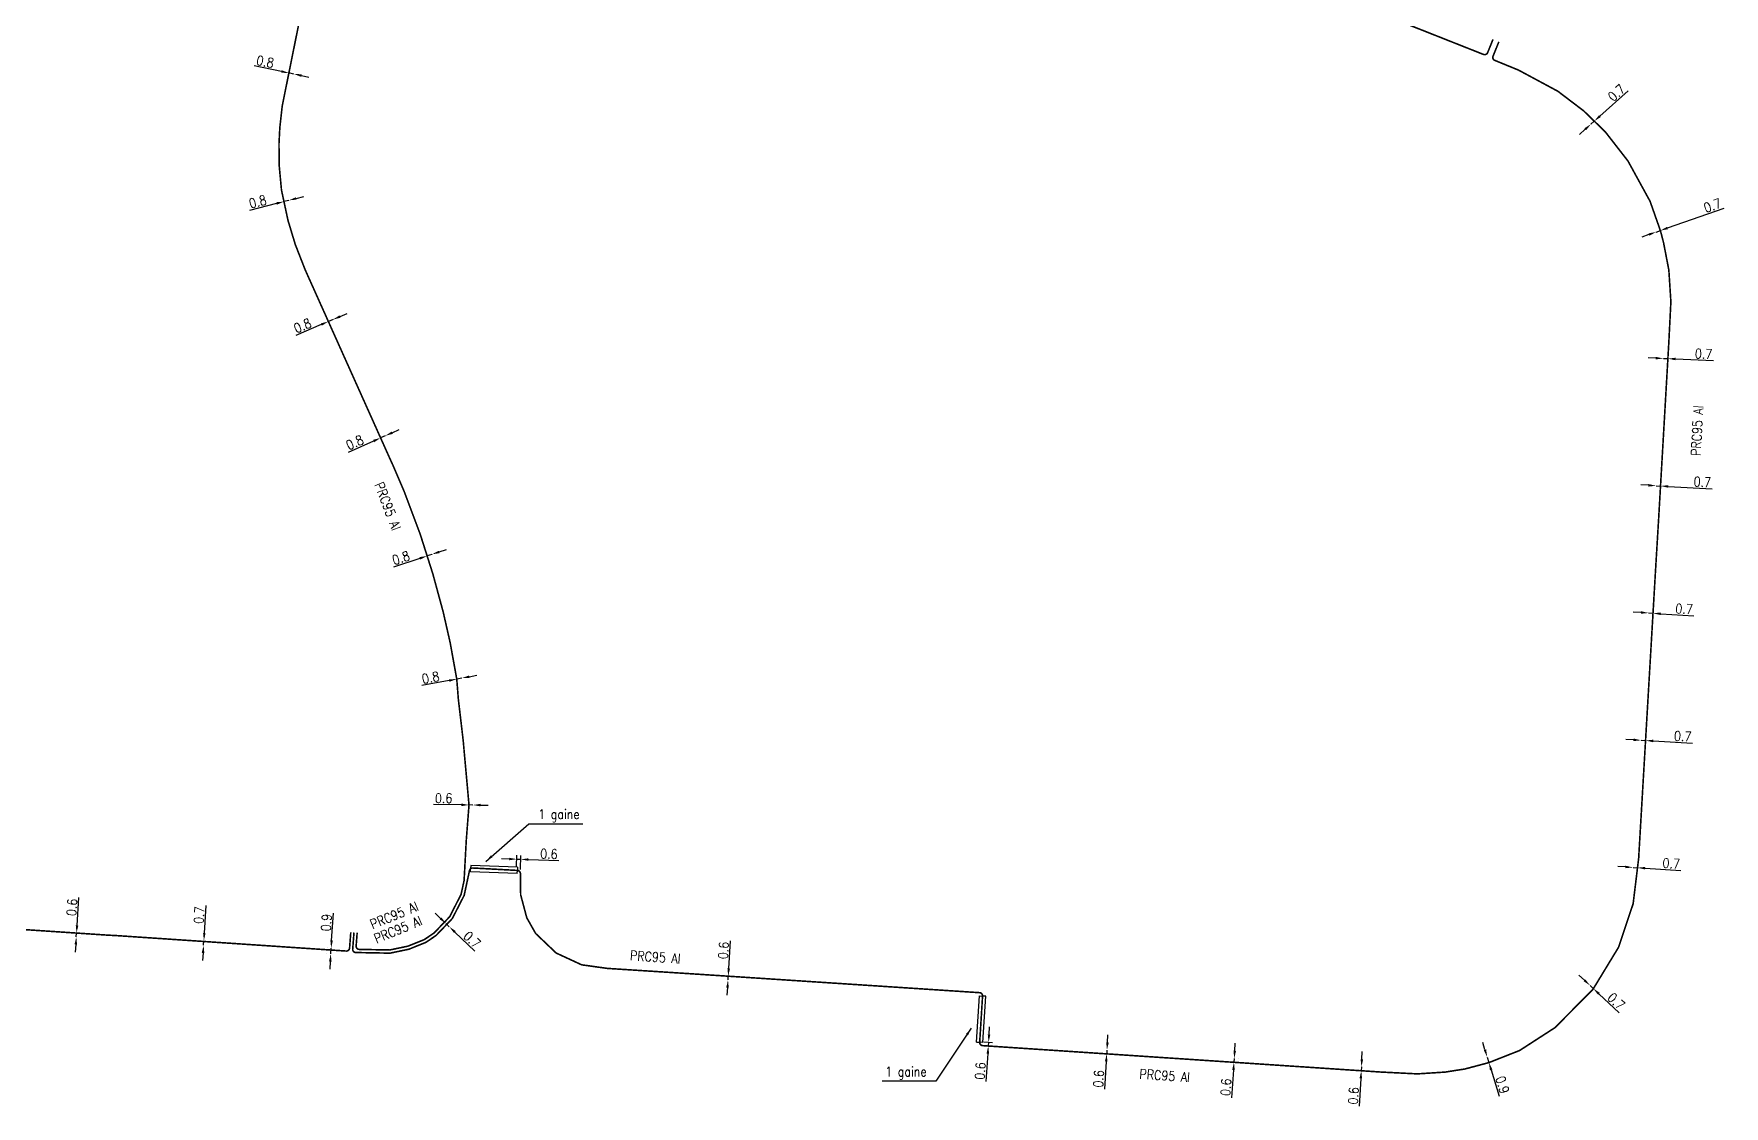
# Model space of a CAD drawing. Header units: millimetres. Extents: x 192397 to 193000, y 105345 to 105989.
# Drawn here: x 192716 to 192981.1, y 105344.9 to 105513.2 of the extents above; entities that cross this region are included whole.
import ezdxf

# ---------------------------------------------------------------- set-up
doc = ezdxf.new("R2010")
doc.units = ezdxf.units.MM
doc.header["$PDMODE"] = 34
doc.layers.get('Defpoints').update_dxf_attribs({"linetype": 'CONTINUOUS'})
doc.layers.add('M_120', color=5, linetype='M_ST_13')
doc.layers.add('M_400', color=7, linetype='CONTINUOUS')
doc.styles.get("Standard").update_dxf_attribs({"font": 'romans.shx', "width": 0.85})
doc.linetypes.add('M_ST_13', pattern='A,5,-0.3,["oo",Standard,S=1.5,R=0,X=0,Y=-0.5],-3', length=8.3)
doc.dimstyles.get("Standard").update_dxf_attribs({"dimtxt": 1.5, "dimasz": 1.2, "dimexe": 0.625, "dimexo": 0.625, "dimgap": 0.25, "dimtad": 1, "dimdec": 1, "dimzin": 0, "dimdsep": 46, "dimtxsty": 'Standard', "dimcen": -0.5, "dimadec": 0, "dimazin": 0, "dimtfac": 1, "dimtdec": 1, "dimtmove": 0, "dimatfit": 3, "dimfxl": 1, "dimtolj": 1, "dimtzin": 0, "dimarcsym": 0})

# ---------------------------------------------------------------- blocks, each defined once
blk = doc.blocks.new('*D22')
at = {"layer": 'Defpoints', "color": 0, "linetype": 'Continuous'}
for p in [(192755.98, 105507.05), (192756.77, 105506.89), (192756.77, 105506.89)]:
    blk.add_point(p, dxfattribs=at)
at = {"layer": 'M_120', "color": 0, "linetype": 'Continuous', "lineweight": -2}
for p, q in [((192754.81, 105507.28), (192750.52, 105508.15)), ((192756.77, 105506.89), (192755.98, 105507.05)), ((192757.94, 105506.65), (192759.12, 105506.41))]:
    blk.add_line(p, q, dxfattribs=at)
at = {"layer": 'M_120', "color": 0, "linetype": 'Continuous'}
for points in [[(192754.85, 105507.48), (192754.77, 105507.09), (192755.98, 105507.05)], [(192757.98, 105506.85), (192757.9, 105506.45), (192756.77, 105506.89)]]:
    blk.add_solid(points, dxfattribs=at)
at = {"layer": 'M_120', "color": 0, "linetype": 'Continuous', "insert": (192752.27, 105508.82), "char_height": 1.5, "attachment_point": 5, "rotation": 348.5751}
blk.add_mtext('\\A1;0.8', dxfattribs=at)
blk = doc.blocks.new('*D23')
at = {"layer": 'Defpoints', "color": 0, "linetype": 'Continuous'}
for p in [(192755.21, 105486.87), (192755.98, 105487.07), (192755.98, 105487.07)]:
    blk.add_point(p, dxfattribs=at)
at = {"layer": 'M_120', "color": 0, "linetype": 'Continuous', "lineweight": -2}
for p, q in [((192754.04, 105486.57), (192749.81, 105485.49)), ((192755.98, 105487.07), (192755.21, 105486.87)), ((192757.14, 105487.37), (192758.31, 105487.67))]:
    blk.add_line(p, q, dxfattribs=at)
at = {"layer": 'M_120', "color": 0, "linetype": 'Continuous'}
for points in [[(192753.99, 105486.77), (192754.09, 105486.38), (192755.21, 105486.87)], [(192757.09, 105487.56), (192757.19, 105487.18), (192755.98, 105487.07)]]:
    blk.add_solid(points, dxfattribs=at)
at = {"layer": 'M_120', "color": 0, "linetype": 'Continuous', "insert": (192751.1, 105486.85), "char_height": 1.5, "attachment_point": 5, "rotation": 14.4007}
blk.add_mtext('\\A1;0.8', dxfattribs=at)
blk = doc.blocks.new('*D24')
at = {"layer": 'Defpoints', "color": 0, "linetype": 'Continuous'}
for p in [(192762.17, 105468.06), (192762.91, 105468.37), (192762.91, 105468.37)]:
    blk.add_point(p, dxfattribs=at)
at = {"layer": 'M_120', "color": 0, "linetype": 'Continuous', "lineweight": -2}
for p, q in [((192762.91, 105468.37), (192762.17, 105468.06)), ((192764.01, 105468.84), (192765.11, 105469.32)), ((192761.07, 105467.58), (192757.05, 105465.86))]:
    blk.add_line(p, q, dxfattribs=at)
at = {"layer": 'M_120', "color": 0, "linetype": 'Continuous'}
for points in [[(192760.99, 105467.77), (192761.15, 105467.4), (192762.17, 105468.06)], [(192763.93, 105469.03), (192764.09, 105468.66), (192762.91, 105468.37)]]:
    blk.add_solid(points, dxfattribs=at)
at = {"layer": 'M_120', "color": 0, "linetype": 'Continuous', "insert": (192758.12, 105467.4), "char_height": 1.5, "attachment_point": 5, "rotation": 23.2211}
blk.add_mtext('\\A1;0.8', dxfattribs=at)
blk = doc.blocks.new('*D25')
at = {"layer": 'Defpoints', "color": 0, "linetype": 'Continuous'}
for p in [(192770.36, 105449.8), (192771.09, 105450.12), (192771.09, 105450.12)]:
    blk.add_point(p, dxfattribs=at)
at = {"layer": 'M_120', "color": 0, "linetype": 'Continuous', "lineweight": -2}
for p, q in [((192769.27, 105449.31), (192765.28, 105447.52)), ((192771.09, 105450.12), (192770.36, 105449.8)), ((192772.19, 105450.61), (192773.28, 105451.1))]:
    blk.add_line(p, q, dxfattribs=at)
at = {"layer": 'M_120', "color": 0, "linetype": 'Continuous'}
for points in [[(192769.19, 105449.49), (192769.35, 105449.12), (192770.36, 105449.8)], [(192772.11, 105450.8), (192772.27, 105450.43), (192771.09, 105450.12)]]:
    blk.add_solid(points, dxfattribs=at)
at = {"layer": 'M_120', "color": 0, "linetype": 'Continuous', "insert": (192766.32, 105449.08), "char_height": 1.5, "attachment_point": 5, "rotation": 24.1236}
blk.add_mtext('\\A1;0.8', dxfattribs=at)
blk = doc.blocks.new('*D26')
at = {"layer": 'Defpoints', "color": 0, "linetype": 'Continuous'}
for p in [(192777.66, 105431.28), (192778.42, 105431.53), (192778.42, 105431.53)]:
    blk.add_point(p, dxfattribs=at)
at = {"layer": 'M_120', "color": 0, "linetype": 'Continuous', "lineweight": -2}
for p, q in [((192776.52, 105430.9), (192772.38, 105429.51)), ((192778.42, 105431.53), (192777.66, 105431.28)), ((192779.56, 105431.91), (192780.7, 105432.29))]:
    blk.add_line(p, q, dxfattribs=at)
at = {"layer": 'M_120', "color": 0, "linetype": 'Continuous'}
for points in [[(192776.46, 105431.09), (192776.59, 105430.71), (192777.66, 105431.28)], [(192779.49, 105432.1), (192779.62, 105431.72), (192778.42, 105431.53)]]:
    blk.add_solid(points, dxfattribs=at)
at = {"layer": 'M_120', "color": 0, "linetype": 'Continuous', "insert": (192773.56, 105430.96), "char_height": 1.5, "attachment_point": 5, "rotation": 18.4606}
blk.add_mtext('\\A1;0.8', dxfattribs=at)
blk = doc.blocks.new('*D27')
at = {"layer": 'Defpoints', "color": 0, "linetype": 'Continuous'}
for p in [(192782.31, 105411.96), (192783.1, 105412.11), (192783.1, 105412.11)]:
    blk.add_point(p, dxfattribs=at)
at = {"layer": 'M_120', "color": 0, "linetype": 'Continuous', "lineweight": -2}
for p, q in [((192784.28, 105412.33), (192785.46, 105412.55)), ((192781.13, 105411.74), (192776.84, 105410.93)), ((192783.1, 105412.11), (192782.31, 105411.96))]:
    blk.add_line(p, q, dxfattribs=at)
at = {"layer": 'M_120', "color": 0, "linetype": 'Continuous'}
for points in [[(192784.24, 105412.53), (192784.32, 105412.13), (192783.1, 105412.11)], [(192781.1, 105411.93), (192781.17, 105411.54), (192782.31, 105411.96)]]:
    blk.add_solid(points, dxfattribs=at)
at = {"layer": 'M_120', "color": 0, "linetype": 'Continuous', "insert": (192778.21, 105412.2), "char_height": 1.5, "attachment_point": 5, "rotation": 10.6904}
blk.add_mtext('\\A1;0.8', dxfattribs=at)
blk = doc.blocks.new('*D28')
at = {"layer": 'Defpoints', "color": 0, "linetype": 'Continuous'}
for p in [(192784.23, 105392.21), (192784.83, 105392.2), (192784.83, 105392.2)]:
    blk.add_point(p, dxfattribs=at)
at = {"layer": 'M_120', "color": 0, "linetype": 'Continuous', "lineweight": -2}
for p, q in [((192783.03, 105392.23), (192778.66, 105392.29)), ((192784.83, 105392.2), (192784.23, 105392.21)), ((192786.03, 105392.19), (192787.23, 105392.17))]:
    blk.add_line(p, q, dxfattribs=at)
at = {"layer": 'M_120', "color": 0, "linetype": 'Continuous'}
for points in [[(192783.04, 105392.43), (192783.03, 105392.03), (192784.23, 105392.21)], [(192786.04, 105392.39), (192786.03, 105391.99), (192784.83, 105392.2)]]:
    blk.add_solid(points, dxfattribs=at)
at = {"layer": 'M_120', "color": 0, "linetype": 'Continuous', "insert": (192780.26, 105393.27), "char_height": 1.5, "attachment_point": 5, "rotation": 359.2239}
blk.add_mtext('\\A1;0.6', dxfattribs=at)
blk = doc.blocks.new('*D29')
at = {"layer": 'Defpoints', "color": 0, "linetype": 'Continuous'}
for p in [(192780.64, 105373.59), (192781.14, 105373.1), (192781.14, 105373.1)]:
    blk.add_point(p, dxfattribs=at)
at = {"layer": 'M_120', "color": 0, "linetype": 'Continuous', "lineweight": -2}
for p, q in [((192779.77, 105374.42), (192778.9, 105375.25)), ((192780.64, 105373.59), (192781.14, 105373.1)), ((192782.01, 105372.27), (192785.17, 105369.25))]:
    blk.add_line(p, q, dxfattribs=at)
at = {"layer": 'M_120', "color": 0, "linetype": 'Continuous'}
for points in [[(192779.91, 105374.56), (192779.63, 105374.27), (192780.64, 105373.59)], [(192782.15, 105372.42), (192781.87, 105372.13), (192781.14, 105373.1)]]:
    blk.add_solid(points, dxfattribs=at)
at = {"layer": 'M_120', "color": 0, "linetype": 'Continuous', "insert": (192784.71, 105371.07), "char_height": 1.5, "attachment_point": 5, "rotation": 316.2288}
blk.add_mtext('\\A1;0.7', dxfattribs=at)
blk = doc.blocks.new('*D30')
at = {"layer": 'Defpoints', "color": 0, "linetype": 'Continuous'}
for p in [(192762.55, 105368.85), (192762.55, 105368.85), (192762.61, 105369.75)]:
    blk.add_point(p, dxfattribs=at)
at = {"layer": 'M_120', "color": 0, "linetype": 'Continuous', "lineweight": -2}
for p, q in [((192762.69, 105370.95), (192762.96, 105375.25)), ((192761.99, 105369.79), (192761.99, 105369.79)), ((192761.93, 105368.89), (192761.93, 105368.89)), ((192762.48, 105367.66), (192762.4, 105366.46)), ((192762.55, 105368.85), (192762.61, 105369.75))]:
    blk.add_line(p, q, dxfattribs=at)
at = {"layer": 'M_120', "color": 0, "linetype": 'Continuous'}
for points in [[(192762.49, 105370.96), (192762.89, 105370.94), (192762.61, 105369.75)], [(192762.28, 105367.67), (192762.68, 105367.64), (192762.55, 105368.85)]]:
    blk.add_solid(points, dxfattribs=at)
at = {"layer": 'M_120', "color": 0, "linetype": 'Continuous', "insert": (192761.86, 105373.76), "char_height": 1.5, "attachment_point": 5, "rotation": 86.3883}
blk.add_mtext('\\A1;0.9', dxfattribs=at)
blk = doc.blocks.new('*D31')
at = {"layer": 'Defpoints', "color": 0, "linetype": 'Continuous'}
for p in [(192742.6, 105370.19), (192742.6, 105370.19), (192742.65, 105370.89)]:
    blk.add_point(p, dxfattribs=at)
at = {"layer": 'M_120', "color": 0, "linetype": 'Continuous', "lineweight": -2}
for p, q in [((192742.73, 105372.09), (192743.01, 105376.45)), ((192742.6, 105370.19), (192742.65, 105370.89)), ((192742.52, 105369), (192742.44, 105367.8))]:
    blk.add_line(p, q, dxfattribs=at)
at = {"layer": 'M_120', "color": 0, "linetype": 'Continuous'}
for points in [[(192742.32, 105369.01), (192742.72, 105368.98), (192742.6, 105370.19)], [(192742.53, 105372.1), (192742.92, 105372.08), (192742.65, 105370.89)]]:
    blk.add_solid(points, dxfattribs=at)
at = {"layer": 'M_120', "color": 0, "linetype": 'Continuous', "insert": (192741.91, 105374.93), "char_height": 1.5, "attachment_point": 5, "rotation": 86.2068}
blk.add_mtext('\\A1;0.7', dxfattribs=at)
blk = doc.blocks.new('*D32')
at = {"layer": 'Defpoints', "color": 0, "linetype": 'Continuous'}
for p in [(192722.64, 105371.51), (192722.64, 105371.51), (192722.68, 105372.11)]:
    blk.add_point(p, dxfattribs=at)
at = {"layer": 'M_120', "color": 0, "linetype": 'Continuous', "lineweight": -2}
for p, q in [((192722.76, 105373.31), (192723.05, 105377.67)), ((192722.56, 105370.31), (192722.48, 105369.12)), ((192722.64, 105371.51), (192722.68, 105372.11)), ((192723.27, 105371.47), (192723.27, 105371.47)), ((192723.31, 105372.07), (192723.31, 105372.07))]:
    blk.add_line(p, q, dxfattribs=at)
at = {"layer": 'M_120', "color": 0, "linetype": 'Continuous'}
for points in [[(192722.56, 105373.32), (192722.96, 105373.29), (192722.68, 105372.11)], [(192722.36, 105370.33), (192722.76, 105370.3), (192722.64, 105371.51)]]:
    blk.add_solid(points, dxfattribs=at)
at = {"layer": 'M_120', "color": 0, "linetype": 'Continuous', "insert": (192721.95, 105376.15), "char_height": 1.5, "attachment_point": 5, "rotation": 86.2047}
blk.add_mtext('\\A1;0.6', dxfattribs=at)
blk = doc.blocks.new('*D59')
at = {"layer": 'Defpoints', "color": 0, "linetype": 'Continuous'}
for p in [(192960.18, 105499.02), (192960.18, 105499.02), (192960.7, 105499.49)]:
    blk.add_point(p, dxfattribs=at)
at = {"layer": 'M_120', "color": 0, "linetype": 'Continuous', "lineweight": -2}
for p, q in [((192961.6, 105500.29), (192966.04, 105504.25)), ((192959.29, 105498.22), (192958.39, 105497.42)), ((192960.18, 105499.02), (192960.7, 105499.49))]:
    blk.add_line(p, q, dxfattribs=at)
at = {"layer": 'M_120', "color": 0, "linetype": 'Continuous'}
for points in [[(192961.46, 105500.44), (192961.73, 105500.14), (192960.7, 105499.49)], [(192959.15, 105498.37), (192959.42, 105498.07), (192960.18, 105499.02)]]:
    blk.add_solid(points, dxfattribs=at)
at = {"layer": 'M_120', "color": 0, "linetype": 'Continuous', "insert": (192964.19, 105503.94), "char_height": 1.5, "attachment_point": 5, "rotation": 41.7453}
blk.add_mtext('\\A1;0.7', dxfattribs=at)
blk = doc.blocks.new('*D60')
at = {"layer": 'Defpoints', "color": 0, "linetype": 'Continuous'}
for p in [(192970.41, 105482.1), (192970.41, 105482.1), (192971.07, 105482.33)]:
    blk.add_point(p, dxfattribs=at)
at = {"layer": 'M_120', "color": 0, "linetype": 'Continuous', "lineweight": -2}
for p, q in [((192972.2, 105482.73), (192981.08, 105485.84)), ((192969.27, 105481.7), (192968.14, 105481.3)), ((192970.41, 105482.1), (192971.07, 105482.33))]:
    blk.add_line(p, q, dxfattribs=at)
at = {"layer": 'M_120', "color": 0, "linetype": 'Continuous'}
for points in [[(192969.21, 105481.89), (192969.34, 105481.51), (192970.41, 105482.1)], [(192972.13, 105482.92), (192972.26, 105482.54), (192971.07, 105482.33)]]:
    blk.add_solid(points, dxfattribs=at)
at = {"layer": 'M_120', "color": 0, "linetype": 'Continuous', "insert": (192979.25, 105486.26), "char_height": 1.5, "attachment_point": 5, "rotation": 19.329}
blk.add_mtext('\\A1;0.7', dxfattribs=at)
blk = doc.blocks.new('*D61')
at = {"layer": 'Defpoints', "color": 0, "linetype": 'Continuous'}
for p in [(192971.55, 105462.26), (192971.55, 105462.26), (192972.25, 105462.23)]:
    blk.add_point(p, dxfattribs=at)
at = {"layer": 'M_120', "color": 0, "linetype": 'Continuous', "lineweight": -2}
for p, q in [((192970.35, 105462.31), (192969.15, 105462.37)), ((192971.55, 105462.26), (192972.25, 105462.23)), ((192973.45, 105462.18), (192979.4, 105461.92))]:
    blk.add_line(p, q, dxfattribs=at)
at = {"layer": 'M_120', "color": 0, "linetype": 'Continuous'}
for points in [[(192970.36, 105462.51), (192970.34, 105462.11), (192971.55, 105462.26)], [(192973.46, 105462.38), (192973.44, 105461.98), (192972.25, 105462.23)]]:
    blk.add_solid(points, dxfattribs=at)
at = {"layer": 'M_120', "color": 0, "linetype": 'Continuous', "insert": (192977.86, 105462.99), "char_height": 1.5, "attachment_point": 5, "rotation": 357.5072}
blk.add_mtext('\\A1;0.7', dxfattribs=at)
blk = doc.blocks.new('*D62')
at = {"layer": 'Defpoints', "color": 0, "linetype": 'Continuous'}
for p in [(192970.4, 105442.29), (192970.4, 105442.29), (192971.1, 105442.25)]:
    blk.add_point(p, dxfattribs=at)
at = {"layer": 'M_120', "color": 0, "linetype": 'Continuous', "lineweight": -2}
for p, q in [((192969.2, 105442.36), (192968, 105442.43)), ((192970.4, 105442.29), (192971.1, 105442.25)), ((192972.29, 105442.18), (192979.19, 105441.79))]:
    blk.add_line(p, q, dxfattribs=at)
at = {"layer": 'M_120', "color": 0, "linetype": 'Continuous'}
for points in [[(192969.21, 105442.56), (192969.19, 105442.16), (192970.4, 105442.29)], [(192972.31, 105442.38), (192972.28, 105441.99), (192971.1, 105442.25)]]:
    blk.add_solid(points, dxfattribs=at)
at = {"layer": 'M_120', "color": 0, "linetype": 'Continuous', "insert": (192977.66, 105442.88), "char_height": 1.5, "attachment_point": 5, "rotation": 356.6907}
blk.add_mtext('\\A1;0.7', dxfattribs=at)
blk = doc.blocks.new('*D63')
at = {"layer": 'Defpoints', "color": 0, "linetype": 'Continuous'}
for p in [(192969.22, 105422.33), (192969.22, 105422.33), (192969.92, 105422.28)]:
    blk.add_point(p, dxfattribs=at)
at = {"layer": 'M_120', "color": 0, "linetype": 'Continuous', "lineweight": -2}
for p, q in [((192968.02, 105422.41), (192966.83, 105422.48)), ((192969.22, 105422.33), (192969.92, 105422.28)), ((192971.12, 105422.21), (192976.31, 105421.87))]:
    blk.add_line(p, q, dxfattribs=at)
at = {"layer": 'M_120', "color": 0, "linetype": 'Continuous'}
for points in [[(192968.04, 105422.61), (192968.01, 105422.21), (192969.22, 105422.33)], [(192971.13, 105422.41), (192971.1, 105422.01), (192969.92, 105422.28)]]:
    blk.add_solid(points, dxfattribs=at)
at = {"layer": 'M_120', "color": 0, "linetype": 'Continuous', "insert": (192974.8, 105422.97), "char_height": 1.5, "attachment_point": 5, "rotation": 356.3348}
blk.add_mtext('\\A1;0.7', dxfattribs=at)
blk = doc.blocks.new('*D64')
at = {"layer": 'Defpoints', "color": 0, "linetype": 'Continuous'}
for p in [(192968.05, 105402.36), (192968.05, 105402.36), (192968.75, 105402.32)]:
    blk.add_point(p, dxfattribs=at)
at = {"layer": 'M_120', "color": 0, "linetype": 'Continuous', "lineweight": -2}
for p, q in [((192966.85, 105402.43), (192965.66, 105402.5)), ((192968.05, 105402.36), (192968.75, 105402.32)), ((192969.95, 105402.25), (192976.11, 105401.89))]:
    blk.add_line(p, q, dxfattribs=at)
at = {"layer": 'M_120', "color": 0, "linetype": 'Continuous'}
for points in [[(192966.87, 105402.63), (192966.84, 105402.23), (192968.05, 105402.36)], [(192969.96, 105402.45), (192969.94, 105402.05), (192968.75, 105402.32)]]:
    blk.add_solid(points, dxfattribs=at)
at = {"layer": 'M_120', "color": 0, "linetype": 'Continuous', "insert": (192974.58, 105402.98), "char_height": 1.5, "attachment_point": 5, "rotation": 356.6628}
blk.add_mtext('\\A1;0.7', dxfattribs=at)
blk = doc.blocks.new('*D65')
at = {"layer": 'Defpoints', "color": 0, "linetype": 'Continuous'}
for p in [(192966.79, 105382.41), (192966.79, 105382.41), (192967.48, 105382.36)]:
    blk.add_point(p, dxfattribs=at)
at = {"layer": 'M_120', "color": 0, "linetype": 'Continuous', "lineweight": -2}
for p, q in [((192965.59, 105382.49), (192964.39, 105382.56)), ((192966.79, 105382.41), (192967.48, 105382.36)), ((192968.68, 105382.29), (192974.3, 105381.93))]:
    blk.add_line(p, q, dxfattribs=at)
at = {"layer": 'M_120', "color": 0, "linetype": 'Continuous'}
for points in [[(192965.6, 105382.68), (192965.57, 105382.29), (192966.79, 105382.41)], [(192968.69, 105382.49), (192968.67, 105382.09), (192967.48, 105382.36)]]:
    blk.add_solid(points, dxfattribs=at)
at = {"layer": 'M_120', "color": 0, "linetype": 'Continuous', "insert": (192972.78, 105383.03), "char_height": 1.5, "attachment_point": 5, "rotation": 356.3337}
blk.add_mtext('\\A1;0.7', dxfattribs=at)
blk = doc.blocks.new('*D66')
at = {"layer": 'Defpoints', "color": 0, "linetype": 'Continuous'}
for p in [(192960.04, 105363.89), (192960.04, 105363.89), (192960.55, 105363.41)]:
    blk.add_point(p, dxfattribs=at)
at = {"layer": 'M_120', "color": 0, "linetype": 'Continuous', "lineweight": -2}
for p, q in [((192959.17, 105364.71), (192958.29, 105365.53)), ((192960.04, 105363.89), (192960.55, 105363.41)), ((192961.43, 105362.59), (192964.62, 105359.6))]:
    blk.add_line(p, q, dxfattribs=at)
at = {"layer": 'M_120', "color": 0, "linetype": 'Continuous'}
for points in [[(192959.3, 105364.85), (192959.03, 105364.56), (192960.04, 105363.89)], [(192961.57, 105362.73), (192961.29, 105362.44), (192960.55, 105363.41)]]:
    blk.add_solid(points, dxfattribs=at)
at = {"layer": 'M_120', "color": 0, "linetype": 'Continuous', "insert": (192964.15, 105361.41), "char_height": 1.5, "attachment_point": 5, "rotation": 316.8722}
blk.add_mtext('\\A1;0.7', dxfattribs=at)
blk = doc.blocks.new('*D67')
at = {"layer": 'Defpoints', "color": 0, "linetype": 'Continuous'}
for p in [(192943.92, 105352.65), (192943.92, 105352.65), (192944.18, 105351.79)]:
    blk.add_point(p, dxfattribs=at)
at = {"layer": 'M_120', "color": 0, "linetype": 'Continuous', "lineweight": -2}
for p, q in [((192943.56, 105353.79), (192943.21, 105354.94)), ((192943.92, 105352.65), (192944.18, 105351.79)), ((192944.53, 105350.64), (192945.8, 105346.52))]:
    blk.add_line(p, q, dxfattribs=at)
at = {"layer": 'M_120', "color": 0, "linetype": 'Continuous'}
for points in [[(192943.75, 105353.85), (192943.37, 105353.73), (192943.92, 105352.65)], [(192944.73, 105350.7), (192944.34, 105350.58), (192944.18, 105351.79)]]:
    blk.add_solid(points, dxfattribs=at)
at = {"layer": 'M_120', "color": 0, "linetype": 'Continuous', "insert": (192946.3, 105348.3), "char_height": 1.5, "attachment_point": 5, "rotation": 287.1149}
blk.add_mtext('\\A1;0.9', dxfattribs=at)
blk = doc.blocks.new('*D68')
at = {"layer": 'Defpoints', "color": 0, "linetype": 'Continuous'}
for p in [(192924.16, 105350.51), (192924.19, 105351.11), (192924.19, 105351.11)]:
    blk.add_point(p, dxfattribs=at)
at = {"layer": 'M_120', "color": 0, "linetype": 'Continuous', "lineweight": -2}
for p, q in [((192924.26, 105352.31), (192924.33, 105353.51)), ((192924.09, 105349.31), (192923.85, 105344.95)), ((192924.19, 105351.11), (192924.16, 105350.51))]:
    blk.add_line(p, q, dxfattribs=at)
at = {"layer": 'M_120', "color": 0, "linetype": 'Continuous'}
for points in [[(192924.06, 105352.32), (192924.46, 105352.3), (192924.19, 105351.11)], [(192923.89, 105349.32), (192924.29, 105349.3), (192924.16, 105350.51)]]:
    blk.add_solid(points, dxfattribs=at)
at = {"layer": 'M_120', "color": 0, "linetype": 'Continuous', "insert": (192922.94, 105346.59), "char_height": 1.5, "attachment_point": 5, "rotation": 86.8313}
blk.add_mtext('\\A1;0.6', dxfattribs=at)
blk = doc.blocks.new('*D69')
at = {"layer": 'Defpoints', "color": 0, "linetype": 'Continuous'}
for p in [(192904.2, 105351.84), (192904.24, 105352.43), (192904.24, 105352.43)]:
    blk.add_point(p, dxfattribs=at)
at = {"layer": 'M_120', "color": 0, "linetype": 'Continuous', "lineweight": -2}
for p, q in [((192904.32, 105353.63), (192904.4, 105354.83)), ((192904.24, 105352.43), (192904.2, 105351.84)), ((192904.82, 105351.79), (192904.82, 105351.79)), ((192904.86, 105352.39), (192904.86, 105352.39)), ((192904.12, 105350.64), (192903.82, 105346.28))]:
    blk.add_line(p, q, dxfattribs=at)
at = {"layer": 'M_120', "color": 0, "linetype": 'Continuous'}
for points in [[(192903.92, 105350.65), (192904.32, 105350.63), (192904.2, 105351.84)], [(192904.12, 105353.65), (192904.52, 105353.62), (192904.24, 105352.43)]]:
    blk.add_solid(points, dxfattribs=at)
at = {"layer": 'M_120', "color": 0, "linetype": 'Continuous', "insert": (192902.93, 105347.93), "char_height": 1.5, "attachment_point": 5, "rotation": 86.1458}
blk.add_mtext('\\A1;0.6', dxfattribs=at)
blk = doc.blocks.new('*D70')
at = {"layer": 'Defpoints', "color": 0, "linetype": 'Continuous'}
for p in [(192884.24, 105353.16), (192884.24, 105353.16), (192884.28, 105353.76)]:
    blk.add_point(p, dxfattribs=at)
at = {"layer": 'M_120', "color": 0, "linetype": 'Continuous', "lineweight": -2}
for p, q in [((192884.36, 105354.96), (192884.44, 105356.15)), ((192884.16, 105351.96), (192883.87, 105347.6)), ((192884.28, 105353.76), (192884.24, 105353.16))]:
    blk.add_line(p, q, dxfattribs=at)
at = {"layer": 'M_120', "color": 0, "linetype": 'Continuous'}
for points in [[(192884.16, 105354.97), (192884.56, 105354.94), (192884.28, 105353.76)], [(192883.96, 105351.98), (192884.36, 105351.95), (192884.24, 105353.16)]]:
    blk.add_solid(points, dxfattribs=at)
at = {"layer": 'M_120', "color": 0, "linetype": 'Continuous', "insert": (192882.97, 105349.25), "char_height": 1.5, "attachment_point": 5, "rotation": 86.1458}
blk.add_mtext('\\A1;0.6', dxfattribs=at)
blk = doc.blocks.new('*D71')
at = {"layer": 'Defpoints', "color": 0, "linetype": 'Continuous'}
for p in [(192864.32, 105355.08), (192864.78, 105354.45), (192865.71, 105354.99)]:
    blk.add_point(p, dxfattribs=at)
at = {"layer": 'M_120', "color": 0, "linetype": 'Continuous', "lineweight": -2}
for p, q in [((192865.79, 105356.19), (192865.87, 105357.39)), ((192864.95, 105355.04), (192866.33, 105354.95)), ((192865.41, 105354.41), (192866.29, 105354.35)), ((192865.71, 105354.99), (192865.67, 105354.39)), ((192865.59, 105353.2), (192865.3, 105348.83))]:
    blk.add_line(p, q, dxfattribs=at)
at = {"layer": 'M_120', "color": 0, "linetype": 'Continuous'}
for points in [[(192865.39, 105353.21), (192865.79, 105353.18), (192865.67, 105354.39)], [(192865.59, 105356.2), (192865.99, 105356.17), (192865.71, 105354.99)]]:
    blk.add_solid(points, dxfattribs=at)
at = {"layer": 'M_120', "color": 0, "linetype": 'Continuous', "insert": (192864.4, 105350.48), "char_height": 1.5, "attachment_point": 5, "rotation": 86.1458}
blk.add_mtext('\\A1;0.6', dxfattribs=at)
blk = doc.blocks.new('*D72')
at = {"layer": 'Defpoints', "color": 0, "linetype": 'Continuous'}
for p in [(192791.74, 105383.7), (192791.68, 105381.95), (192792.29, 105381.45)]:
    blk.add_point(p, dxfattribs=at)
at = {"layer": 'M_120', "color": 0, "linetype": 'Continuous', "lineweight": -2}
for p, q in [((192790.54, 105383.73), (192789.34, 105383.77)), ((192791.7, 105382.57), (192791.75, 105384.32)), ((192791.74, 105383.7), (192792.36, 105383.68)), ((192792.31, 105382.07), (192792.38, 105384.3)), ((192793.56, 105383.64), (192798.32, 105383.49))]:
    blk.add_line(p, q, dxfattribs=at)
at = {"layer": 'M_120', "color": 0, "linetype": 'Continuous'}
for points in [[(192790.54, 105383.93), (192790.53, 105383.53), (192791.74, 105383.7)], [(192793.56, 105383.84), (192793.55, 105383.44), (192792.36, 105383.68)]]:
    blk.add_solid(points, dxfattribs=at)
at = {"layer": 'M_120', "color": 0, "linetype": 'Continuous', "insert": (192796.76, 105384.54), "char_height": 1.5, "attachment_point": 5, "rotation": 358.2567}
blk.add_mtext('\\A1;0.6', dxfattribs=at)
blk = doc.blocks.new('*D73')
at = {"layer": 'Defpoints', "color": 0, "linetype": 'Continuous'}
for p in [(192824.85, 105364.75), (192824.85, 105364.75), (192824.88, 105365.35)]:
    blk.add_point(p, dxfattribs=at)
at = {"layer": 'M_120', "color": 0, "linetype": 'Continuous', "lineweight": -2}
for p, q in [((192824.96, 105366.54), (192825.24, 105370.91)), ((192824.85, 105364.75), (192824.88, 105365.35)), ((192824.77, 105363.55), (192824.69, 105362.35))]:
    blk.add_line(p, q, dxfattribs=at)
at = {"layer": 'M_120', "color": 0, "linetype": 'Continuous'}
for points in [[(192824.57, 105363.56), (192824.97, 105363.54), (192824.85, 105364.75)], [(192824.76, 105366.56), (192825.16, 105366.53), (192824.88, 105365.35)]]:
    blk.add_solid(points, dxfattribs=at)
at = {"layer": 'M_120', "color": 0, "linetype": 'Continuous', "insert": (192824.14, 105369.39), "char_height": 1.5, "attachment_point": 5, "rotation": 86.3286}
blk.add_mtext('\\A1;0.6', dxfattribs=at)

msp = doc.modelspace()

# ---------------------------------------------------------------- linework, layer by layer
at = {"layer": 'M_120', "const_width": 0.25}
for points in [[(192760.57, 105529.79), (192754.94, 105501.89), (192754.56, 105498.48), (192754.43, 105495.91), (192754.47, 105492.43), (192754.82, 105488.69), (192755.84, 105483.93), (192756.99, 105480.13), (192758.55, 105476.14), (192771.8, 105446.6), (192772.29, 105445.53), (192774.05, 105441.43), (192776.58, 105434.68), (192778.56, 105428.46), (192780.19, 105422.46), (192781.28, 105417.65), (192782.31, 105411.96), (192782.56, 105408.79), (192783.32, 105402.3), (192784.23, 105392.21), (192783.8, 105386.64), (192783.46, 105380.35), (192782.99, 105378.19), (192781.2, 105374.68), (192778.74, 105372.11), (192777.22, 105371.09), (192774.67, 105370.06), (192771.8, 105369.46), (192767.02, 105369.55, -0.431301), (192766.53, 105370.09), (192766.69, 105372.16)], [(192765.69, 105372.24), (192765.5, 105369.75, -0.41124), (192764.97, 105369.29), (192728.86, 105371.72), (192727.65, 105371.78), (192689.26, 105374.34)]]:
    msp.add_lwpolyline(points, format="xyb", dxfattribs=at)
at = {"layer": 'M_120'}
for points in [[(192944.82, 105512.32, 0.25, 0.25, 0), (192943.98, 105510.24, 0.25, 0.25, -0.412076), (192943.33, 105509.96, 0.25, 0.25, 0), (192914.29, 105521.46, 0.25, 0.25, 0)], [(192766.19, 105372.2, 0.25, 0.25, 0), (192765.99, 105369.6, 0.25, 0.25, 0.431301), (192766.48, 105369.06, 0.25, 0.25, 0), (192771.85, 105368.96, 0.25, 0.25, 0), (192774.81, 105369.58, 0.25, 0.25, 0), (192777.46, 105370.65, 0.25, 0.25, 0), (192779.06, 105371.73, 0.25, 0.25, 0), (192781.61, 105374.39, 0.25, 0.25, 0), (192783.47, 105378.02, 0.25, 0.25, 0), (192784.31, 105381.93, 0.25, 0.25, -0.368945), (192784.82, 105382.32, 0.25, 0.25, 0), (192791.82, 105381.94, 0.25, 0.25, -0.394741), (192792.29, 105381.45, 0.25, 0.25, 0), (192792.33, 105378.12, 0.25, 0.25, 0), (192793.29, 105374.51, 0.25, 0.25, 0), (192794.68, 105372.05, 0.25, 0.25, 0), (192797.9, 105368.98, 0.25, 0.25, 0), (192801.9, 105367.13, 0.25, 0.25, 0), (192805.91, 105366.57, 0.25, 0.25, 0), (192817.74, 105365.81, 0.25, 0.25, 0), (192820.07, 105365.66, 0.25, 0.25, 0), (192864.3, 105362.76, 0.25, 0.25, -0.413074), (192864.77, 105362.23, 0.25, 0.25, 0), (192864.32, 105354.98, 0.25, 0.25, 0.412815), (192864.78, 105354.45, 0.25, 0.25, 0), (192927.19, 105350.31, 0.25, 0.25, 0), (192932.96, 105350.02, 0.25, 0.25, 0), (192937.31, 105350.3, 0.25, 0.25, 0), (192940.43, 105350.79, 0.25, 0.25, 0), (192944.18, 105351.79, 0.25, 0.25, 0), (192949, 105353.69, 0.25, 0.25, 0), (192954.55, 105357.28, 0.25, 0.25, 0), (192960.51, 105363.3, 0.25, 0.25, 0), (192964.51, 105369.88, 0.25, 0.25, 0), (192966.8, 105376.71, 0.25, 0.25, 0), (192967.71, 105384.21, 0.25, 0.25, 0), (192967.69, 105384.28, 0.25, 0.25, 0), (192970.29, 105428.65, 0.25, 0.25, 0), (192970.8, 105437.13, 0.25, 0.25, 0), (192972.4, 105464.83, 0.25, 0.25, 0), (192972.72, 105471.16, 0.25, 0.25, 0), (192972.4, 105476.13, 0.25, 0.25, 0), (192971.57, 105480.43, 0.25, 0.25, 0), (192971.1, 105482.24, 0.25, 0.25, 0), (192969.46, 105486.91, 0.25, 0.25, 0), (192965.99, 105493.24, 0.25, 0.25, 0), (192962.42, 105497.83, 0.25, 0.25, 0), (192959.05, 105501.1, 0.25, 0.25, 0), (192955, 105504.18, 0.25, 0.25, 0), (192948.83, 105507.5, 0.25, 0.25, 0), (192945.1, 105509.03, 0.25, 0.25, -0.412176), (192944.83, 105509.68, 0.25, 0.25, 0), (192945.74, 105511.94, 0, 0, 0)]]:
    msp.add_lwpolyline(points, format="xyseb", dxfattribs=at)
at = {"layer": 'M_400', "color": 7, "linetype": 'CONTINUOUS'}
for p, q in [((192784.47, 105381.72), (192784.49, 105382.22)), ((192791.8, 105381.44), (192784.47, 105381.72)), ((192784.51, 105382.72), (192784.49, 105382.22)), ((192791.83, 105382.44), (192784.51, 105382.72)), ((192791.8, 105381.44), (192791.82, 105381.94)), ((192791.83, 105382.44), (192791.82, 105381.94)), ((192863.82, 105355.01), (192864.27, 105362.27)), ((192864.27, 105362.27), (192864.77, 105362.23)), ((192865.26, 105362.2), (192864.77, 105362.23)), ((192864.82, 105354.95), (192865.26, 105362.2)), ((192863.82, 105355.01), (192864.32, 105354.98)), ((192864.82, 105354.95), (192864.32, 105354.98))]:
    msp.add_line(p, q, dxfattribs=at)

# ---------------------------------------------------------------- texts
at = {"layer": 'M_120', "linetype": 'Continuous', "char_height": 1.5, "attachment_point": 1}
for insert, rotation in [((192975.87, 105447.02), 86.9068), ((192770.76, 105443.04), 291.0921), ((192768.55, 105374.09), 22.3477), ((192769.15, 105371.85), 22.3477), ((192809.54, 105369.37), 356.0381), ((192889.44, 105350.78), 356.0381)]:
    msp.add_mtext('PRC95 Al', dxfattribs=dict(at, insert=insert, rotation=rotation))
at = {"layer": 'M_400', "char_height": 1.5}
for insert, attachment_point in [((192795.08, 105390.51), 4), ((192856, 105350.13), 6)]:
    msp.add_mtext('1 gaine', dxfattribs=dict(at, insert=insert, attachment_point=attachment_point))

# ---------------------------------------------------------------- dimensions: what is measured, and where the dimension line sits
at = {"layer": 'M_120', "linetype": 'Continuous'}
for base, p1, p2, angle, picture, middle in [((192756.77, 105506.89), (192755.98, 105507.05), (192756.77, 105506.89), 168.5751, '*D22', (192752.08, 105507.84)), ((192960.18, 105499.02), (192960.7, 105499.49), (192960.18, 105499.02), 41.7453, '*D59', (192964.86, 105503.2)), ((192755.98, 105487.07), (192755.21, 105486.87), (192755.98, 105487.07), 194.4007, '*D23', (192751.35, 105485.88)), ((192970.41, 105482.1), (192971.07, 105482.33), (192970.41, 105482.1), 19.329, '*D60', (192979.58, 105485.32)), ((192762.91, 105468.37), (192762.17, 105468.06), (192762.91, 105468.37), 203.2211, '*D24', (192758.51, 105466.48)), ((192971.55, 105462.26), (192972.25, 105462.23), (192971.55, 105462.26), 357.5072, '*D61', (192977.82, 105461.99)), ((192771.09, 105450.12), (192770.36, 105449.8), (192771.09, 105450.12), 204.1236, '*D25', (192766.73, 105448.17)), ((192970.4, 105442.29), (192971.1, 105442.25), (192970.4, 105442.29), 356.6907, '*D62', (192977.6, 105441.88)), ((192778.42, 105431.53), (192777.66, 105431.28), (192778.42, 105431.53), 198.4606, '*D26', (192773.88, 105430.02)), ((192969.22, 105422.33), (192969.92, 105422.28), (192969.22, 105422.33), 356.3348, '*D63', (192974.73, 105421.98)), ((192783.1, 105412.11), (192782.31, 105411.96), (192783.1, 105412.11), 190.6904, '*D27', (192778.4, 105411.22)), ((192968.05, 105402.36), (192968.75, 105402.32), (192968.05, 105402.36), 356.6628, '*D64', (192974.53, 105401.99)), ((192784.83, 105392.2), (192784.23, 105392.21), (192784.83, 105392.2), 179.2239, '*D28', (192780.25, 105392.27)), ((192791.74, 105383.7), (192792.29, 105381.45), (192791.68, 105381.95), 358.2567, '*D72', (192796.73, 105383.54)), ((192966.79, 105382.41), (192967.48, 105382.36), (192966.79, 105382.41), 356.3337, '*D65', (192972.72, 105382.03)), ((192722.64, 105371.51), (192722.68, 105372.11), (192722.64, 105371.51), 86.2047, '*D32', (192722.95, 105376.09)), ((192742.6, 105370.19), (192742.65, 105370.89), (192742.6, 105370.19), 86.2068, '*D31', (192742.91, 105374.87)), ((192762.55, 105368.85), (192762.61, 105369.75), (192762.55, 105368.85), 86.3883, '*D30', (192762.86, 105373.7)), ((192781.14, 105373.1), (192780.64, 105373.59), (192781.14, 105373.1), 136.2288, '*D29', (192784.02, 105370.34)), ((192824.85, 105364.75), (192824.88, 105365.35), (192824.85, 105364.75), 86.3286, '*D73', (192825.14, 105369.32)), ((192960.04, 105363.89), (192960.55, 105363.41), (192960.04, 105363.89), 316.8722, '*D66', (192963.46, 105360.68)), ((192865.71, 105354.99), (192864.78, 105354.45), (192864.32, 105355.08), 266.1458, '*D71', (192865.4, 105350.42)), ((192904.24, 105352.43), (192904.2, 105351.84), (192904.24, 105352.43), 266.1458, '*D69', (192903.93, 105347.86)), ((192943.92, 105352.65), (192944.18, 105351.79), (192943.92, 105352.65), 287.1149, '*D67', (192945.35, 105348.01)), ((192924.19, 105351.11), (192924.16, 105350.51), (192924.19, 105351.11), 266.8313, '*D68', (192923.94, 105346.53))]:
    dim = msp.add_linear_dim(base=base, p1=p1, p2=p2, angle=angle, dimstyle='Standard', dxfattribs=at)
    dim.commit()
    dim.dimension.update_dxf_attribs({"geometry": picture, "text_midpoint": middle, "dimtype": 160})
dim = msp.add_linear_dim(base=(192884.24, 105353.16), p1=(192884.28, 105353.76), p2=(192884.24, 105353.16), angle=86.1458, dimstyle='Standard', dxfattribs=at)
dim.commit()
dim.dimension.update_dxf_attribs({"geometry": '*D70', "text_midpoint": (192882.97, 105349.25)})

# ---------------------------------------------------------------- leaders
at = {"layer": 'M_400', "annotation_type": 0, "has_hookline": 1, "text_width": 6.98}
for points, hookline_direction in [([(192786.89, 105383.36), (192793.63, 105389.26), (192794.83, 105389.26)], 0), ([(192862.99, 105357.17), (192857.45, 105348.88), (192856.25, 105348.88)], 1)]:
    msp.add_leader(points, dimstyle='Standard', dxfattribs=dict(at, hookline_direction=hookline_direction))

doc.saveas('drawing.dxf')
